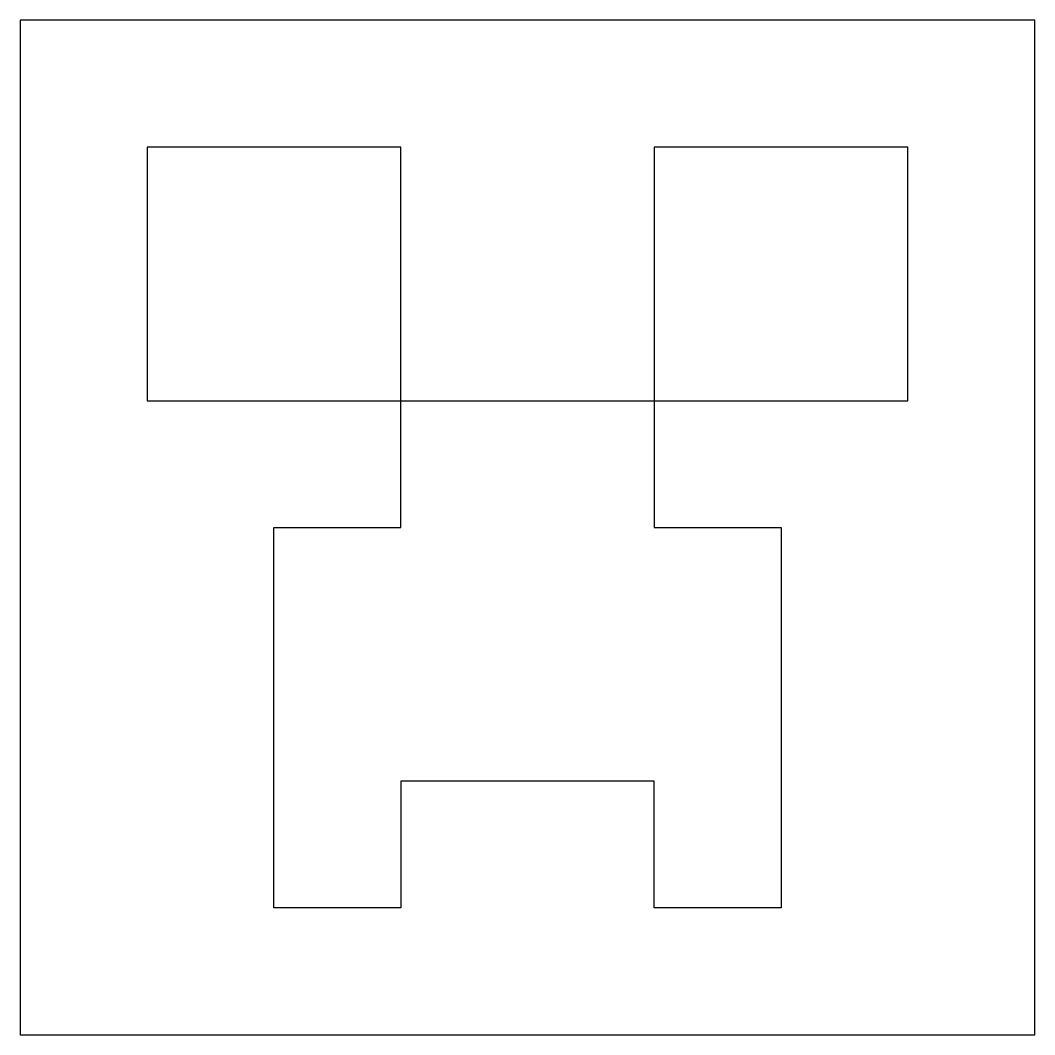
# Model space of a CAD drawing. Header units: metres. Extents: x -40 to 40, y -40 to 40.
import ezdxf

# ---------------------------------------------------------------- set-up
doc = ezdxf.new("R2010")
doc.units = ezdxf.units.M

msp = doc.modelspace()

# ---------------------------------------------------------------- linework, layer by layer
for points in [[(-40, -40), (40, -40), (40, 40), (-40, 40), (-40, -40)], [(-30, 10), (-10, 10), (-10, 30), (-30, 30), (-30, 10)], [(10, 10), (30, 10), (30, 30), (10, 30), (10, 10)], [(-10, 10), (10, 10), (10, 0), (20, 0), (20, -30), (10, -30), (10, -20), (-10, -20), (-10, -30), (-20, -30), (-20, 0), (-10, 0), (-10, 10)]]:
    msp.add_lwpolyline(points, close=True)

doc.saveas('drawing.dxf')
